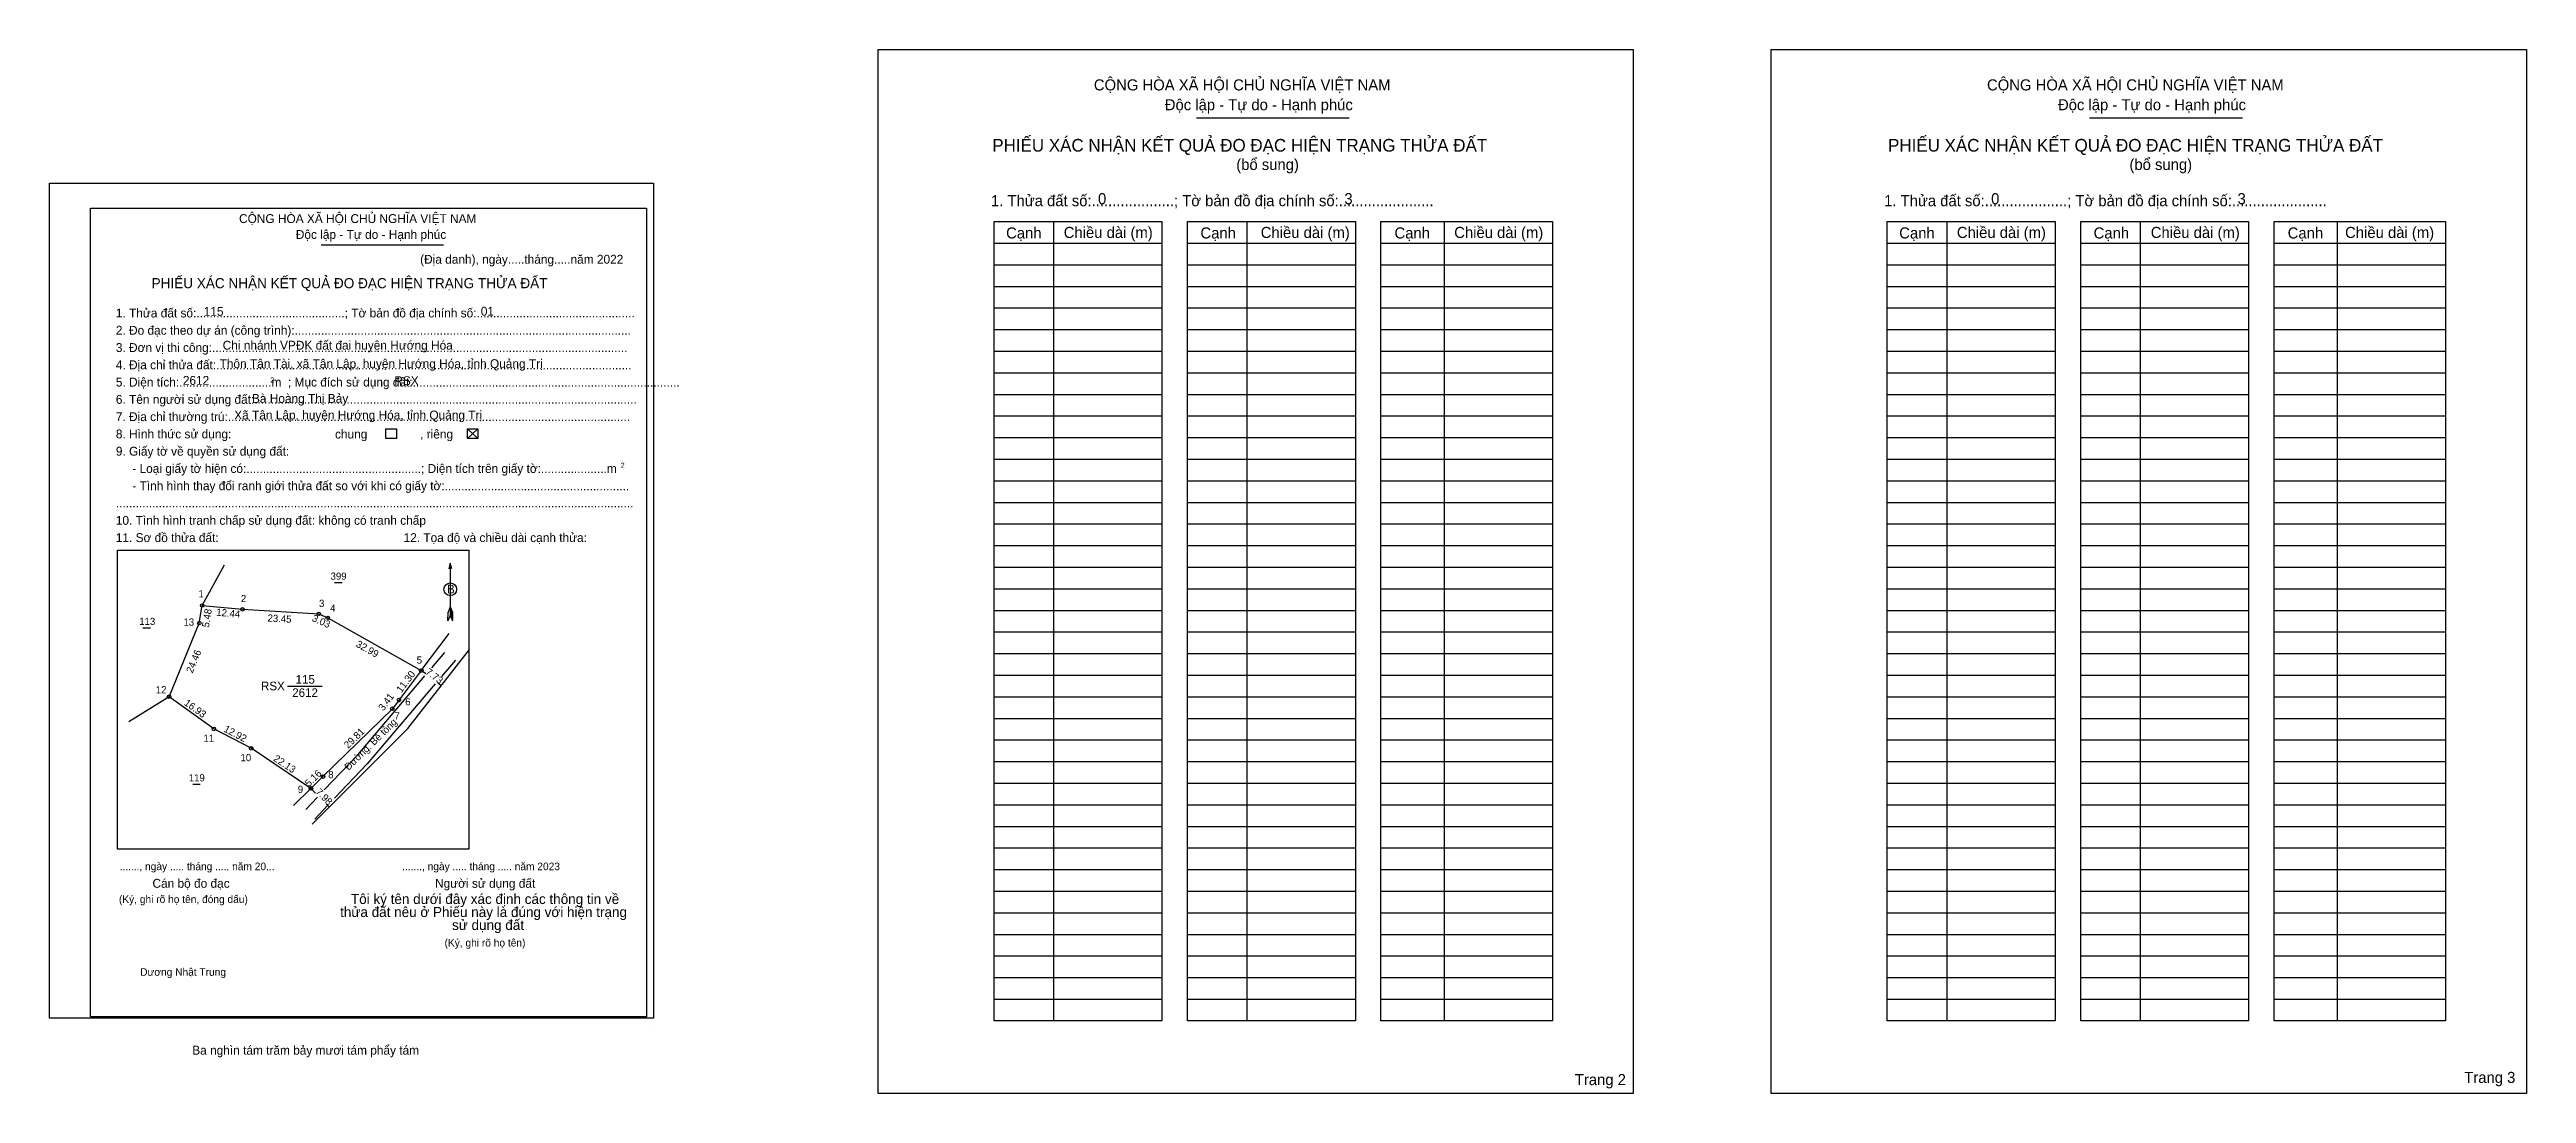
# Model space of a CAD drawing. Extents: x 547447 to 548207, y 1837642 to 1837963.
import ezdxf

# ---------------------------------------------------------------- set-up
doc = ezdxf.new("R2010")
doc.units = 0
for name, color, linetype in [('Level 1', 7, 'Continuous'), ('Level 10', 7, 'Continuous'), ('Level 11', 7, 'Continuous'), ('Level 13', 7, 'Continuous'), ('Level 2', 7, 'Continuous'), ('Level 22', 7, 'Continuous'), ('Level 27', 7, 'Continuous'), ('Level 3', 7, 'Continuous'), ('Level 36', 7, 'Continuous'), ('Level 48', 7, 'Continuous'), ('Level 49', 7, 'Continuous'), ('Level 50', 7, 'Continuous'), ('Level 6', 7, 'Continuous'), ('Level 9', 7, 'Continuous')]:
    doc.layers.add(name, color=color, linetype=linetype)

msp = doc.modelspace()

# ---------------------------------------------------------------- linework, layer by layer
at = {"layer": 'Level 1'}
for p, q in [((547701.06, 1837963.29), (547701.06, 1837963.29)), ((547798.84, 1837942.3), (547845.75, 1837942.3)), ((548073.2, 1837942.3), (548120.11, 1837942.3)), ((547446.54, 1837919.5), (547446.54, 1837919.5)), ((547736.67, 1837903.77), (547788.22, 1837903.77)), ((547754.92, 1837910.4), (547754.92, 1837664.8)), ((547796.1, 1837903.77), (547847.65, 1837903.77)), ((547814.35, 1837910.4), (547814.35, 1837664.8)), ((547855.52, 1837903.77), (547908.18, 1837903.77)), ((547874.88, 1837910.4), (547874.88, 1837664.8)), ((548011.02, 1837903.77), (548062.58, 1837903.77)), ((548029.28, 1837910.4), (548029.28, 1837664.8)), ((548070.45, 1837903.77), (548122, 1837903.77)), ((548088.7, 1837910.4), (548088.7, 1837664.8)), ((548129.88, 1837903.77), (548182.54, 1837903.77)), ((548149.24, 1837910.4), (548149.24, 1837664.8)), ((547529.97, 1837903.23), (547567.5, 1837903.23)), ((547736.67, 1837897.13), (547788.22, 1837897.13)), ((547796.1, 1837897.13), (547847.65, 1837897.13)), ((547855.52, 1837897.13), (547908.18, 1837897.13)), ((548011.02, 1837897.13), (548062.58, 1837897.13)), ((548070.45, 1837897.13), (548122, 1837897.13)), ((548129.88, 1837897.13), (548182.54, 1837897.13)), ((547736.67, 1837890.49), (547788.22, 1837890.49)), ((547796.1, 1837890.49), (547847.65, 1837890.49)), ((547855.52, 1837890.49), (547908.18, 1837890.49)), ((548011.02, 1837890.49), (548062.58, 1837890.49)), ((548070.45, 1837890.49), (548122, 1837890.49)), ((548129.88, 1837890.49), (548182.54, 1837890.49)), ((547736.67, 1837883.85), (547788.22, 1837883.85)), ((547796.1, 1837883.85), (547847.65, 1837883.85)), ((547855.52, 1837883.85), (547908.18, 1837883.85)), ((548011.02, 1837883.85), (548062.58, 1837883.85)), ((548070.45, 1837883.85), (548122, 1837883.85)), ((548129.88, 1837883.85), (548182.54, 1837883.85)), ((547736.67, 1837877.21), (547788.22, 1837877.21)), ((547796.1, 1837877.21), (547847.65, 1837877.21)), ((547855.52, 1837877.21), (547908.18, 1837877.21)), ((548011.02, 1837877.21), (548062.58, 1837877.21)), ((548070.45, 1837877.21), (548122, 1837877.21)), ((548129.88, 1837877.21), (548182.54, 1837877.21)), ((547736.67, 1837870.58), (547788.22, 1837870.58)), ((547796.1, 1837870.58), (547847.65, 1837870.58)), ((547855.52, 1837870.58), (547908.18, 1837870.58)), ((548011.02, 1837870.58), (548062.58, 1837870.58)), ((548070.45, 1837870.58), (548122, 1837870.58)), ((548129.88, 1837870.58), (548182.54, 1837870.58)), ((547736.67, 1837863.94), (547788.22, 1837863.94)), ((547796.1, 1837863.94), (547847.65, 1837863.94)), ((547855.52, 1837863.94), (547908.18, 1837863.94)), ((548011.02, 1837863.94), (548062.58, 1837863.94)), ((548070.45, 1837863.94), (548122, 1837863.94)), ((548129.88, 1837863.94), (548182.54, 1837863.94)), ((547736.67, 1837857.3), (547788.22, 1837857.3)), ((547736.67, 1837850.66), (547788.22, 1837850.66)), ((547796.1, 1837857.3), (547847.65, 1837857.3)), ((547796.1, 1837850.66), (547847.65, 1837850.66)), ((547855.52, 1837857.3), (547908.18, 1837857.3)), ((547855.52, 1837850.66), (547908.18, 1837850.66)), ((548011.02, 1837857.3), (548062.58, 1837857.3)), ((548011.02, 1837850.66), (548062.58, 1837850.66)), ((548070.45, 1837857.3), (548122, 1837857.3)), ((548070.45, 1837850.66), (548122, 1837850.66)), ((548129.88, 1837857.3), (548182.54, 1837857.3)), ((548129.88, 1837850.66), (548182.54, 1837850.66)), ((547574.94, 1837846.71), (547578.13, 1837843.74)), ((547574.94, 1837843.74), (547578.13, 1837846.71)), ((547736.67, 1837844.03), (547788.22, 1837844.03)), ((547796.1, 1837844.03), (547847.65, 1837844.03)), ((547855.52, 1837844.03), (547908.18, 1837844.03)), ((548011.02, 1837844.03), (548062.58, 1837844.03)), ((548070.45, 1837844.03), (548122, 1837844.03)), ((548129.88, 1837844.03), (548182.54, 1837844.03)), ((547736.67, 1837837.39), (547788.22, 1837837.39)), ((547796.1, 1837837.39), (547847.65, 1837837.39)), ((547855.52, 1837837.39), (547908.18, 1837837.39)), ((548011.02, 1837837.39), (548062.58, 1837837.39)), ((548070.45, 1837837.39), (548122, 1837837.39)), ((548129.88, 1837837.39), (548182.54, 1837837.39)), ((547736.67, 1837830.75), (547788.22, 1837830.75)), ((547796.1, 1837830.75), (547847.65, 1837830.75)), ((547855.52, 1837830.75), (547908.18, 1837830.75)), ((548011.02, 1837830.75), (548062.58, 1837830.75)), ((548070.45, 1837830.75), (548122, 1837830.75)), ((548129.88, 1837830.75), (548182.54, 1837830.75)), ((547736.67, 1837824.11), (547788.22, 1837824.11)), ((547796.1, 1837824.11), (547847.65, 1837824.11)), ((547855.52, 1837824.11), (547908.18, 1837824.11)), ((548011.02, 1837824.11), (548062.58, 1837824.11)), ((548070.45, 1837824.11), (548122, 1837824.11)), ((548129.88, 1837824.11), (548182.54, 1837824.11)), ((547736.67, 1837817.47), (547788.22, 1837817.47)), ((547796.1, 1837817.47), (547847.65, 1837817.47)), ((547855.52, 1837817.47), (547908.18, 1837817.47)), ((548011.02, 1837817.47), (548062.58, 1837817.47)), ((548070.45, 1837817.47), (548122, 1837817.47)), ((548129.88, 1837817.47), (548182.54, 1837817.47)), ((547467.43, 1837809.41), (547467.43, 1837809.41)), ((547569.62, 1837805.44), (547569.62, 1837789.38)), ((547736.67, 1837810.84), (547788.22, 1837810.84)), ((547796.1, 1837810.84), (547847.65, 1837810.84)), ((547855.52, 1837810.84), (547908.18, 1837810.84)), ((548011.02, 1837810.84), (548062.58, 1837810.84)), ((548070.45, 1837810.84), (548122, 1837810.84)), ((548129.88, 1837810.84), (548182.54, 1837810.84)), ((547736.67, 1837804.2), (547788.22, 1837804.2)), ((547736.67, 1837797.56), (547788.22, 1837797.56)), ((547796.1, 1837804.2), (547847.65, 1837804.2)), ((547796.1, 1837797.56), (547847.65, 1837797.56)), ((547855.52, 1837804.2), (547908.18, 1837804.2)), ((547855.52, 1837797.56), (547908.18, 1837797.56)), ((548011.02, 1837804.2), (548062.58, 1837804.2)), ((548011.02, 1837797.56), (548062.58, 1837797.56)), ((548070.45, 1837804.2), (548122, 1837804.2)), ((548070.45, 1837797.56), (548122, 1837797.56)), ((548129.88, 1837804.2), (548182.54, 1837804.2)), ((548129.88, 1837797.56), (548182.54, 1837797.56)), ((547568.91, 1837787.74), (547568.94, 1837790.39)), ((547569.62, 1837789.38), (547568.91, 1837787.74)), ((547569.62, 1837792.03), (547568.94, 1837790.39)), ((547569.62, 1837792.03), (547570.3, 1837790.39)), ((547569.62, 1837791.8), (547570.3, 1837790.15)), ((547569.62, 1837791.57), (547570.3, 1837789.92)), ((547569.62, 1837791.34), (547570.31, 1837789.69)), ((547569.62, 1837791.1), (547570.31, 1837789.45)), ((547569.62, 1837790.87), (547570.31, 1837789.21)), ((547569.62, 1837790.64), (547570.31, 1837788.97)), ((547569.62, 1837790.41), (547570.31, 1837788.73)), ((547569.62, 1837790.18), (547570.31, 1837788.49)), ((547569.62, 1837789.95), (547570.31, 1837788.25)), ((547569.62, 1837789.72), (547570.32, 1837788.02)), ((547569.62, 1837789.38), (547570.32, 1837787.74)), ((547570.32, 1837787.74), (547570.3, 1837790.39)), ((547736.67, 1837790.92), (547788.22, 1837790.92)), ((547796.1, 1837790.92), (547847.65, 1837790.92)), ((547855.52, 1837790.92), (547908.18, 1837790.92)), ((548011.02, 1837790.92), (548062.58, 1837790.92)), ((548070.45, 1837790.92), (548122, 1837790.92)), ((548129.88, 1837790.92), (548182.54, 1837790.92)), ((547736.67, 1837784.28), (547788.22, 1837784.28)), ((547796.1, 1837784.28), (547847.65, 1837784.28)), ((547855.52, 1837784.28), (547908.18, 1837784.28)), ((548011.02, 1837784.28), (548062.58, 1837784.28)), ((548070.45, 1837784.28), (548122, 1837784.28)), ((548129.88, 1837784.28), (548182.54, 1837784.28)), ((547736.67, 1837777.65), (547788.22, 1837777.65)), ((547796.1, 1837777.65), (547847.65, 1837777.65)), ((547855.52, 1837777.65), (547908.18, 1837777.65)), ((548011.02, 1837777.65), (548062.58, 1837777.65)), ((548070.45, 1837777.65), (548122, 1837777.65)), ((548129.88, 1837777.65), (548182.54, 1837777.65)), ((547736.67, 1837771.01), (547788.22, 1837771.01)), ((547796.1, 1837771.01), (547847.65, 1837771.01)), ((547855.52, 1837771.01), (547908.18, 1837771.01)), ((548011.02, 1837771.01), (548062.58, 1837771.01)), ((548070.45, 1837771.01), (548122, 1837771.01)), ((548129.88, 1837771.01), (548182.54, 1837771.01)), ((547736.67, 1837764.37), (547788.22, 1837764.37)), ((547796.1, 1837764.37), (547847.65, 1837764.37)), ((547855.52, 1837764.37), (547908.18, 1837764.37)), ((548011.02, 1837764.37), (548062.58, 1837764.37)), ((548070.45, 1837764.37), (548122, 1837764.37)), ((548129.88, 1837764.37), (548182.54, 1837764.37)), ((547736.67, 1837757.73), (547788.22, 1837757.73)), ((547736.67, 1837751.09), (547788.22, 1837751.09)), ((547796.1, 1837757.73), (547847.65, 1837757.73)), ((547796.1, 1837751.09), (547847.65, 1837751.09)), ((547855.52, 1837757.73), (547908.18, 1837757.73)), ((547855.52, 1837751.09), (547908.18, 1837751.09)), ((548011.02, 1837757.73), (548062.58, 1837757.73)), ((548011.02, 1837751.09), (548062.58, 1837751.09)), ((548070.45, 1837757.73), (548122, 1837757.73)), ((548070.45, 1837751.09), (548122, 1837751.09)), ((548129.88, 1837757.73), (548182.54, 1837757.73)), ((548129.88, 1837751.09), (548182.54, 1837751.09)), ((547736.67, 1837744.46), (547788.22, 1837744.46)), ((547796.1, 1837744.46), (547847.65, 1837744.46)), ((547855.52, 1837744.46), (547908.18, 1837744.46)), ((548011.02, 1837744.46), (548062.58, 1837744.46)), ((548070.45, 1837744.46), (548122, 1837744.46)), ((548129.88, 1837744.46), (548182.54, 1837744.46)), ((547736.67, 1837737.82), (547788.22, 1837737.82)), ((547796.1, 1837737.82), (547847.65, 1837737.82)), ((547855.52, 1837737.82), (547908.18, 1837737.82)), ((548011.02, 1837737.82), (548062.58, 1837737.82)), ((548070.45, 1837737.82), (548122, 1837737.82)), ((548129.88, 1837737.82), (548182.54, 1837737.82)), ((547736.67, 1837731.18), (547788.22, 1837731.18)), ((547796.1, 1837731.18), (547847.65, 1837731.18)), ((547855.52, 1837731.18), (547908.18, 1837731.18)), ((548011.02, 1837731.18), (548062.58, 1837731.18)), ((548070.45, 1837731.18), (548122, 1837731.18)), ((548129.88, 1837731.18), (548182.54, 1837731.18)), ((547736.67, 1837724.54), (547788.22, 1837724.54)), ((547796.1, 1837724.54), (547847.65, 1837724.54)), ((547855.52, 1837724.54), (547908.18, 1837724.54)), ((548011.02, 1837724.54), (548062.58, 1837724.54)), ((548070.45, 1837724.54), (548122, 1837724.54)), ((548129.88, 1837724.54), (548182.54, 1837724.54)), ((547575.29, 1837717.52), (547575.29, 1837717.52)), ((547736.67, 1837717.91), (547788.22, 1837717.91)), ((547796.1, 1837717.91), (547847.65, 1837717.91)), ((547855.52, 1837717.91), (547908.18, 1837717.91)), ((548011.02, 1837717.91), (548062.58, 1837717.91)), ((548070.45, 1837717.91), (548122, 1837717.91)), ((548129.88, 1837717.91), (548182.54, 1837717.91)), ((547736.67, 1837711.27), (547788.22, 1837711.27)), ((547796.1, 1837711.27), (547847.65, 1837711.27)), ((547855.52, 1837711.27), (547908.18, 1837711.27)), ((548011.02, 1837711.27), (548062.58, 1837711.27)), ((548070.45, 1837711.27), (548122, 1837711.27)), ((548129.88, 1837711.27), (548182.54, 1837711.27)), ((547736.67, 1837704.63), (547788.22, 1837704.63)), ((547736.67, 1837697.99), (547788.22, 1837697.99)), ((547796.1, 1837704.63), (547847.65, 1837704.63)), ((547796.1, 1837697.99), (547847.65, 1837697.99)), ((547855.52, 1837704.63), (547908.18, 1837704.63)), ((547855.52, 1837697.99), (547908.18, 1837697.99)), ((548011.02, 1837704.63), (548062.58, 1837704.63)), ((548011.02, 1837697.99), (548062.58, 1837697.99)), ((548070.45, 1837704.63), (548122, 1837704.63)), ((548070.45, 1837697.99), (548122, 1837697.99)), ((548129.88, 1837704.63), (548182.54, 1837704.63)), ((548129.88, 1837697.99), (548182.54, 1837697.99)), ((547736.67, 1837691.35), (547788.22, 1837691.35)), ((547796.1, 1837691.35), (547847.65, 1837691.35)), ((547855.52, 1837691.35), (547908.18, 1837691.35)), ((548011.02, 1837691.35), (548062.58, 1837691.35)), ((548070.45, 1837691.35), (548122, 1837691.35)), ((548129.88, 1837691.35), (548182.54, 1837691.35)), ((547736.67, 1837684.72), (547788.22, 1837684.72)), ((547796.1, 1837684.72), (547847.65, 1837684.72)), ((547855.52, 1837684.72), (547908.18, 1837684.72)), ((548011.02, 1837684.72), (548062.58, 1837684.72)), ((548070.45, 1837684.72), (548122, 1837684.72)), ((548129.88, 1837684.72), (548182.54, 1837684.72)), ((547736.67, 1837678.08), (547788.22, 1837678.08)), ((547796.1, 1837678.08), (547847.65, 1837678.08)), ((547855.52, 1837678.08), (547908.18, 1837678.08)), ((548011.02, 1837678.08), (548062.58, 1837678.08)), ((548070.45, 1837678.08), (548122, 1837678.08)), ((548129.88, 1837678.08), (548182.54, 1837678.08)), ((547736.67, 1837671.44), (547788.22, 1837671.44)), ((547796.1, 1837671.44), (547847.65, 1837671.44)), ((547855.52, 1837671.44), (547908.18, 1837671.44)), ((548011.02, 1837671.44), (548062.58, 1837671.44)), ((548070.45, 1837671.44), (548122, 1837671.44)), ((548129.88, 1837671.44), (548182.54, 1837671.44)), ((547632.11, 1837662.84), (547632.11, 1837662.84)), ((547933.02, 1837642.46), (547933.02, 1837642.46))]:
    msp.add_line(p, q, dxfattribs=at)
for points in [[(547736.67, 1837910.4), (547788.22, 1837910.4), (547788.22, 1837664.8), (547736.67, 1837664.8)], [(547796.1, 1837910.4), (547847.65, 1837910.4), (547847.65, 1837664.8), (547796.1, 1837664.8)], [(547855.52, 1837910.4), (547908.18, 1837910.4), (547908.18, 1837664.8), (547855.52, 1837664.8)], [(548011.02, 1837910.4), (548062.58, 1837910.4), (548062.58, 1837664.8), (548011.02, 1837664.8)], [(548070.45, 1837910.4), (548122, 1837910.4), (548122, 1837664.8), (548070.45, 1837664.8)], [(548129.88, 1837910.4), (548182.54, 1837910.4), (548182.54, 1837664.8), (548129.88, 1837664.8)], [(547467.43, 1837809.41), (547575.29, 1837809.41), (547575.29, 1837717.52), (547467.43, 1837717.52)]]:
    msp.add_lwpolyline(points, close=True, dxfattribs=at)
msp.add_lwpolyline([(547570.08, 1837803.73), (547569.62, 1837805.44), (547569.16, 1837803.73)], dxfattribs=at)
msp.add_circle((547569.62, 1837797.41), 1.96, dxfattribs=at)
at = {"layer": 'Level 10'}
for p, q in [((547556.56, 1837754.58), (547575.58, 1837778.88)), ((547562.07, 1837771.38), (547560.7, 1837772.41)), ((547566.87, 1837767.75), (547565.8, 1837768.56)), ((547556.56, 1837754.58), (547527.16, 1837725.27)), ((547528.23, 1837734.8), (547526.84, 1837736.22)), ((547532.42, 1837730.52), (547531.61, 1837731.36))]:
    msp.add_line(p, q, dxfattribs=at)
msp.add_lwpolyline([(547530.53, 1837739.83), (547526.84, 1837736.22), (547508.46, 1837748.54), (547496.99, 1837754.49), (547483.26, 1837764.39), (547492.53, 1837787.02), (547493.42, 1837792.43), (547505.8, 1837791.25), (547529.21, 1837789.87), (547531.98, 1837788.63), (547560.7, 1837772.41), (547553.89, 1837763.4), (547551.84, 1837760.68)], close=True, dxfattribs=at)
at = {"layer": 'Level 11'}
for centre in [(547493.42, 1837792.43), (547505.8, 1837791.25), (547529.21, 1837789.87), (547531.98, 1837788.63), (547492.53, 1837787.02), (547560.7, 1837772.41), (547483.26, 1837764.39), (547551.84, 1837760.68), (547553.89, 1837763.4), (547496.99, 1837754.49), (547508.46, 1837748.54), (547526.84, 1837736.22), (547530.53, 1837739.83), (547530.53, 1837739.83)]:
    msp.add_circle(centre, 0.553, dxfattribs=at)
at = {"layer": 'Level 2'}
for points in [[(547701.06, 1837963.29), (547933.02, 1837963.29), (547933.02, 1837642.46), (547701.06, 1837642.46)], [(547975.41, 1837963.29), (548207.37, 1837963.29), (548207.37, 1837642.46), (547975.41, 1837642.46)], [(547446.53, 1837922.25), (547632.1, 1837922.25), (547632.1, 1837665.58), (547446.53, 1837665.58)]]:
    msp.add_lwpolyline(points, close=True, dxfattribs=at)
at = {"layer": 'Level 22'}
for p, q in [((547563.92, 1837773.26), (547567.95, 1837778)), ((547571.24, 1837775.63), (547566.92, 1837770.57)), ((547541.2, 1837746.57), (547561.81, 1837770.79)), ((547564.99, 1837768.3), (547544.05, 1837743.75)), ((547530.93, 1837735.75), (547541.2, 1837746.57)), ((547544.05, 1837743.75), (547534.07, 1837733.21)), ((547525.26, 1837729.78), (547528.84, 1837733.55)), ((547531.91, 1837730.92), (547528.01, 1837726.8))]:
    msp.add_line(p, q, dxfattribs=at)
at = {"layer": 'Level 27'}
for p, q in [((547493.42, 1837792.43), (547500.23, 1837804.9)), ((547560.7, 1837772.41), (547569.3, 1837783.79)), ((547483.26, 1837764.39), (547470.84, 1837756.66)), ((547526.84, 1837736.22), (547521.48, 1837730.97))]:
    msp.add_line(p, q, dxfattribs=at)
at = {"layer": 'Level 3'}
msp.add_lwpolyline([(547459.08, 1837914.55), (547629.89, 1837914.55), (547629.89, 1837666.06), (547459.08, 1837666.06)], close=True, dxfattribs=at)
at = {"layer": 'Level 50'}
for points in [[(547549.87, 1837846.71), (547553.06, 1837846.71), (547553.06, 1837843.74), (547549.87, 1837843.74)], [(547574.94, 1837846.71), (547578.13, 1837846.71), (547578.13, 1837843.74), (547574.94, 1837843.74)]]:
    msp.add_lwpolyline(points, close=True, dxfattribs=at)
at = {"layer": 'Level 9'}
for p, q in [((547534.09, 1837799.47), (547536.37, 1837799.47)), ((547475.24, 1837785.56), (547477.53, 1837785.56)), ((547519.6, 1837767.68), (547530.25, 1837767.68)), ((547490.55, 1837737.49), (547492.84, 1837737.49))]:
    msp.add_line(p, q, dxfattribs=at)

# ---------------------------------------------------------------- texts
at = {"layer": 'Level 1'}
for s, height, p in [('CỘNG HÒA XÃ HỘI CHỦ NGHĨA VIỆT NAM', 3.4073, (547767.32, 1837950.71)), ('CỘNG HÒA XÃ HỘI CHỦ NGHĨA VIỆT NAM', 3.4073, (548041.67, 1837950.71)), ('Độc lập - Tự do - Hạnh phúc', 3.4073, (547789.11, 1837944.62)), ('Độc lập - Tự do - Hạnh phúc', 3.4073, (548063.47, 1837944.62)), ('PHIẾU XÁC NHẬN KẾT QUẢ ĐO ĐẠC HIỆN TRẠNG THỬA ĐẤT', 3.8944, (547736.12, 1837931.91)), ('PHIẾU XÁC NHẬN KẾT QUẢ ĐO ĐẠC HIỆN TRẠNG THỬA ĐẤT', 3.8944, (548011.28, 1837931.91)), ('(bổ sung)', 3.407, (547811.06, 1837926.26)), ('(bổ sung)', 3.407, (548085.42, 1837926.26)), ('1. Thửa đất số:....................; Tờ bản đồ địa chính số:.......................', 3.4073, (547735.71, 1837915.13)), ('1. Thửa đất số:....................; Tờ bản đồ địa chính số:.......................', 3.4073, (548010.06, 1837915.13)), ('CỘNG HÒA XÃ HỘI CHỦ NGHĨA VIỆT NAM', 2.7258, (547504.74, 1837909.96)), ('Độc lập - Tự do - Hạnh phúc', 2.7258, (547522.18, 1837905.09)), ('Cạnh', 3.407, (547740.36, 1837905.21)), ('Chiều dài (m)', 3.4073, (547758.06, 1837905.37)), ('Cạnh', 3.407, (547800.06, 1837905.21)), ('Chiều dài (m)', 3.4073, (547818.58, 1837905.37)), ('Cạnh', 3.407, (547859.67, 1837905.21)), ('Chiều dài (m)', 3.4073, (547878.01, 1837905.37)), ('Cạnh', 3.407, (548014.71, 1837905.21)), ('Chiều dài (m)', 3.4073, (548032.41, 1837905.37)), ('Cạnh', 3.407, (548074.42, 1837905.21)), ('Chiều dài (m)', 3.4073, (548091.97, 1837905.37)), ('Cạnh', 3.407, (548134.03, 1837905.21)), ('Chiều dài (m)', 3.4073, (548151.66, 1837905.37)), ('(Địa danh), ngày.....tháng.....năm 2022', 2.7258, (547560.37, 1837897.46)), ('PHIẾU XÁC NHẬN KẾT QUẢ ĐO ĐẠC HIỆN TRẠNG THỬA ĐẤT', 3.1155, (547477.88, 1837889.92)), ('1. Thửa đất số:.............................................; Tờ bản đồ địa chính số:................................................', 2.7258, (547466.9, 1837880.95)), ('3. Đơn vị thi công:..............................................................................................................................', 2.7258, (547466.9, 1837870.33)), ('2. Đo đạc theo dự án (công trình):......................................................................................................', 2.7258, (547466.9, 1837875.64)), ('4. Địa chỉ thửa đất:..............................................................................................................................', 2.7258, (547466.9, 1837865.02)), ('5. Diện tích:............................m  ; Mục đích sử dụng đất:.................................................................................', 2.7258, (547466.9, 1837859.71)), ('2', 1.56, (547514.34, 1837860.95)), ('6. Tên người sử dụng đất:....................................................................................................................', 2.7258, (547466.9, 1837854.4)), ('7. Địa chỉ thường trú:..........................................................................................................................', 2.7258, (547466.9, 1837849.09)), ('chung                , riêng', 2.7258, (547534.22, 1837843.75)), ('9. Giấy tờ về quyền sử dụng đất:', 2.7258, (547466.9, 1837838.47)), ('     - Loại giấy tờ hiện có:.....................................................; Diện tích trên giấy tờ:....................m', 2.7258, (547466.9, 1837833.16)), ('2', 1.56, (547621.99, 1837834.75)), ('     - Tình hình thay đổi ranh giới thửa đất so với khi có giấy tờ:........................................................', 2.7258, (547466.9, 1837827.85)), ('10. Tình hình tranh chấp sử dụng đất: không có tranh chấp', 2.7258, (547466.9, 1837817.23)), ('.............................................................................................................................................................', 2.7258, (547466.9, 1837822.54)), ('11. Sơ đồ thửa đất:', 2.7258, (547466.9, 1837811.92)), ('12. Tọa độ và chiều dài cạnh thửa:', 2.7258, (547555.28, 1837811.92)), ('B', 2.66, (547568.63, 1837796.12)), ('......., ngày ..... tháng ..... năm 20...', 2.3365, (547468.06, 1837711.08)), ('......., ngày ..... tháng ..... năm 2023', 2.3365, (547554.87, 1837711.08)), ('Cán bộ đo đạc', 2.7258, (547478.15, 1837705.68)), ('Người sử dụng đất', 2.7258, (547564.96, 1837705.68)), ('(Ký, ghi rõ họ tên, đóng dấu)', 2.3365, (547467.85, 1837700.99)), ('thửa đất nêu ở Phiếu này là đúng với hiện trạng', 3.0975, (547535.8, 1837696.68)), ('Tôi ký tên dưới đây xác định các thông tin về', 3.0975, (547539.12, 1837700.68)), ('sử dụng đất', 3.0975, (547570.17, 1837692.69)), ('(Ký, ghi rõ họ tên)', 2.3365, (547567.88, 1837687.62)), ('Dương Nhật Trung', 2.3365, (547474.38, 1837678.63)), ('Trang 2', 3.407, (547915.05, 1837645.02)), ('Trang 3', 3.407, (548188.27, 1837645.69))]:
    msp.add_text(s, height=height, dxfattribs=at).set_placement(p)
at = {"layer": 'Level 10'}
for s, rotation, p in [('7.73', 322.91558, (547561.79, 1837771.59)), ('7.98', 314.37893, (547528.09, 1837734.95))]:
    msp.add_text(s, height=2.2, rotation=rotation, dxfattribs=at).set_placement(p)
at = {"layer": 'Level 13'}
for s, p in [('RSX', (547511.49, 1837766.36)), ('2612', (547521.08, 1837764.32)), ('115', (547522.11, 1837768.39))]:
    msp.add_text(s, height=2.655, dxfattribs=at).set_placement(p)
at = {"layer": 'Level 36'}
for s, p in [('399', (547532.86, 1837800.35)), ('113', (547474.09, 1837786.45)), ('119', (547489.32, 1837738.38))]:
    msp.add_text(s, height=2.2, dxfattribs=at).set_placement(p)
at = {"layer": 'Level 48'}
msp.add_text('8. Hình thức sử dụng:', height=2.7259, dxfattribs=at).set_placement((547466.9, 1837843.78))
at = {"layer": 'Level 49'}
for s, rotation, p in [('5.48', 80.65794, (547495.48, 1837785.56)), ('12.44', 354.5553, (547497.66, 1837789.33)), ('23.45', 356.61862, (547513.44, 1837787.52)), ('3.03', 336.01617, (547526.95, 1837787.74)), ('32.99', 330.54426, (547540.43, 1837779.93)), ('24.46', 67.72436, (547490.44, 1837771.46)), ('11.30', 52.91558, (547554.6, 1837765.44)), ('16.93', 324.20656, (547487.66, 1837762.04)), ('3.41', 52.99553, (547549.08, 1837759.84)), ('12.92', 332.58222, (547499.84, 1837753.76)), ('Đường. Bê tông', 44.37488, (547538.4, 1837741.62)), ('29.81', 44.37488, (547538.25, 1837748.31)), ('22.13', 326.17772, (547515.1, 1837744.89)), ('5.16', 44.37893, (547526.23, 1837736.56))]:
    msp.add_text(s, height=2.2, rotation=rotation, dxfattribs=at).set_placement(p)
at = {"layer": 'Level 6'}
for s, height, p in [('0', 3.41, (547768.59, 1837915.73)), ('3', 3.41, (547844.27, 1837915.75)), ('0', 3.41, (548042.94, 1837915.73)), ('3', 3.41, (548118.63, 1837915.75)), ('115', 2.726, (547493.89, 1837881.45)), ('01', 2.726, (547579.02, 1837881.5)), ('Chi nhánh VPĐK đất đai huyện Hướng Hóa', 2.7259, (547499.71, 1837871.04)), ('Thôn Tân Tài, xã Tân Lập, huyện Hướng Hóa, tỉnh Quảng Trị', 2.7259, (547498.77, 1837865.38)), ('2612', 2.726, (547487.48, 1837860.24)), ('Bà Hoàng Thị Bảy', 2.7259, (547508.71, 1837854.68)), ('RSX', 2.726, (547552.43, 1837860.13)), ('Xã Tân Lập, huyện Hướng Hóa, tỉnh Quảng Trị', 2.7259, (547503.26, 1837849.59)), ('Ba nghìn tám trăm bảy mươi tám phẩy tám', 2.7259, (547490.38, 1837654.39))]:
    msp.add_text(s, height=height, dxfattribs=at).set_placement(p)
at = {"layer": 'Level 9'}
for s, p in [('1', (547492.29, 1837794.93)), ('2', (547505.31, 1837793.46)), ('3', (547529.31, 1837791.99)), ('4', (547532.71, 1837790.5)), ('13', (547487.67, 1837786.24)), ('5', (547559.32, 1837774.56)), ('12', (547479.17, 1837765.43)), ('7', (547552.46, 1837757.39)), ('6', (547555.79, 1837761.72)), ('11', (547493.82, 1837750.56)), ('10', (547505.2, 1837744.58)), ('9', (547522.8, 1837734.82)), ('8', (547532.13, 1837739.36))]:
    msp.add_text(s, height=2.2, dxfattribs=at).set_placement(p)

doc.saveas('drawing.dxf')
